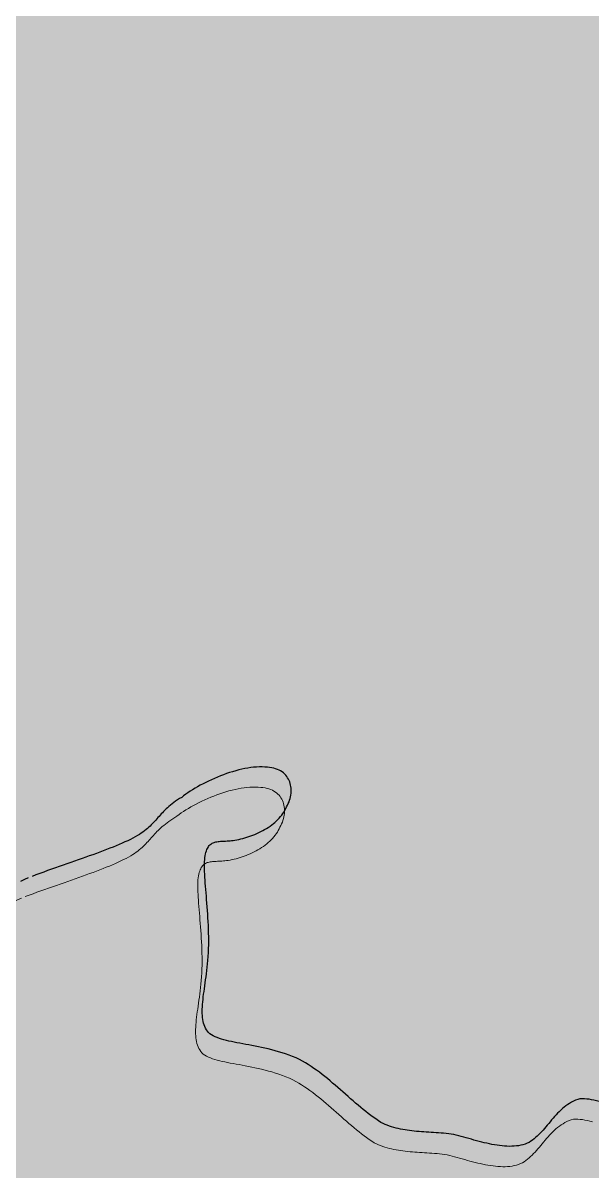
# Model space of a CAD drawing. Header units: metres. Extents: x 3 to 509016, y 4 to 6969473.
# Drawn here: x 507816.349 to 507817.732, y 6967131.292 to 6967134.081 of the extents above; entities that cross this region are included whole.
import ezdxf

# ---------------------------------------------------------------- set-up
doc = ezdxf.new("R2010")
doc.units = ezdxf.units.M
for name, color, linetype in [('HATCH_PAVEMENT_CARPARK', 254, 'Continuous'), ('mga2020VEG_TREE', 252, 'Continuous'), ('XREF', 7, 'Continuous')]:
    doc.layers.add(name, color=color, linetype=linetype)
doc.layers.add('VEG_TREE', color=252, linetype='Continuous', lineweight=0)

# ---------------------------------------------------------------- blocks, each defined once
blk = doc.blocks.new('XD_HATCH')
at = {"layer": 'HATCH_PAVEMENT_CARPARK'}
h = blk.add_hatch(color=256, dxfattribs=at)
h.dxf.hatch_style = 1
edge = h.paths.add_edge_path()
edge.add_arc((507820.0035, 6967266.0846), 90.9846, 212.490454, 214.433145, ccw=False)
edge.add_line((507743.2597, 6967217.2114), (507739.3975, 6967223.5857))
edge.add_line((507739.3975, 6967223.5857), (507735.7937, 6967229.354))
edge.add_arc((507741.7347, 6967233.0626), 7.0035, 130.40924, 211.97437, ccw=False)
edge.add_line((507737.1947, 6967238.3954), (507750.6539, 6967250.0937))
edge.add_line((507750.6539, 6967250.0937), (507741.05, 6967244.0422))
edge.add_line((507741.05, 6967244.0422), (507736.8872, 6967241.4878))
edge.add_line((507736.8872, 6967241.4878), (507736.5955, 6967241.3754))
edge.add_line((507736.5955, 6967241.3754), (507734.5499, 6967240.1202))
edge.add_line((507734.5499, 6967240.1202), (507731.321, 6967238.1196))
edge.add_line((507731.321, 6967238.1196), (507725.6413, 6967234.6538))
edge.add_line((507725.6413, 6967234.6538), (507731.0427, 6967225.6365))
edge.add_line((507731.0427, 6967225.6365), (507734.3137, 6967220.4063))
edge.add_line((507734.3137, 6967220.4063), (507740.7105, 6967210.5555))
edge.add_arc((507792.0178, 6967243.4686), 60.9567, 212.679784, 223.004185)
edge.add_line((507747.4399, 6967201.893), (507760.8169, 6967187.5416))
edge.add_line((507760.8169, 6967187.5416), (507809.4494, 6967136.3338))
edge.add_line((507809.4494, 6967136.3338), (507818.1024, 6967127.2285))
edge.add_line((507818.1024, 6967127.2285), (507823.8522, 6967121.3778))
edge.add_line((507823.8522, 6967121.3778), (507824.4916, 6967120.7445))
edge.add_arc((508006.4469, 6967303.1514), 257.6432, 225.071025, 227.49079)
edge.add_line((507832.3552, 6967113.225), (507846.2318, 6967101.0676))
edge.add_line((507846.2318, 6967101.0676), (507853.4009, 6967095.2875))
edge.add_line((507853.4009, 6967095.2875), (507861.2594, 6967089.1032))
edge.add_line((507861.2594, 6967089.1032), (507875.8925, 6967078.0403))
edge.add_line((507875.8925, 6967078.0403), (507894.9956, 6967066.1051))
edge.add_line((507894.9956, 6967066.1051), (507898.306, 6967064.4219))
edge.add_arc((507903.2585, 6967076.4416), 13, 247.60702, 320.57814)
edge.add_line((507913.3009, 6967068.1863), (507923.2089, 6967080.3814))
edge.add_line((507923.2089, 6967080.3814), (507928.8841, 6967087.3665))
edge.add_line((507928.8841, 6967087.3665), (507934.5029, 6967094.2847))
edge.add_arc((507925.5996, 6967101.3044), 11.3378, 321.74663, 356.9562)
edge.add_arc((507925.0507, 6967101.3012), 11.8858, 357.1121, 390.65111)
edge.add_line((507935.2759, 6967107.3607), (507928.3545, 6967118.4191))
edge.add_arc((507932.5928, 6967121.0718), 5, 172.2504, 212.042, ccw=False)
edge.add_line((507927.6385, 6967121.746), (507927.9054, 6967123.707))
edge.add_line((507927.9054, 6967123.707), (507927.9054, 6967123.707))
edge.add_line((507927.9054, 6967123.707), (507928.2223, 6967126.0364))
edge.add_line((507928.2223, 6967126.0364), (507922.15, 6967126.731))
edge.add_line((507922.15, 6967126.731), (507921.9819, 6967124.7702))
edge.add_line((507921.9819, 6967124.7702), (507922.0083, 6967120.8889))
edge.add_arc((507933.6526, 6967120.7537), 11.6451, 179.33463, 190.50577)
edge.add_arc((507935.1814, 6967121.1154), 13.2144, 190.83947, 200.68044)
edge.add_arc((507934.9068, 6967121.2344), 13.0012, 201.59832, 211.60111)
edge.add_line((507923.8334, 6967114.4217), (507928.4222, 6967107.0838))
edge.add_arc((507919.4738, 6967101.4999), 10.5477, 18.52406, 31.96507, ccw=False)
edge.add_line((507929.475, 6967104.8509), (507929.787, 6967103.6541))
edge.add_line((507929.787, 6967103.6541), (507929.9488, 6967102.4281))
edge.add_arc((507919.9728, 6967101.7351), 10, -10.20747, 3.97335, ccw=False)
edge.add_arc((507921.3095, 6967101.3189), 8.6125, 334.46201, 350.94223, ccw=False)
edge.add_line((507929.0805, 6967097.606), (507928.5012, 6967096.5133))
edge.add_line((507928.5012, 6967096.5133), (507927.7914, 6967095.5006))
edge.add_line((507927.7914, 6967095.5006), (507924.2563, 6967091.1658))
edge.add_line((507924.2563, 6967091.1658), (507918.5679, 6967084.1905))
edge.add_line((507918.5679, 6967084.1905), (507911.5805, 6967075.6137))
edge.add_line((507911.5805, 6967075.6137), (507910.6446, 6967074.5407))
edge.add_line((507910.6446, 6967074.5407), (507910.1306, 6967074.0475))
edge.add_line((507910.1306, 6967074.0475), (507909.8625, 6967073.8129))
edge.add_line((507909.8625, 6967073.8129), (507909.5875, 6967073.5866))
edge.add_line((507909.5875, 6967073.5866), (507909.3038, 6967073.3673))
edge.add_line((507909.3038, 6967073.3673), (507909.0135, 6967073.1569))
edge.add_line((507909.0135, 6967073.1569), (507908.4158, 6967072.7641))
edge.add_line((507908.4158, 6967072.7641), (507907.795, 6967072.4084))
edge.add_line((507907.795, 6967072.4084), (507907.1536, 6967072.0914))
edge.add_line((507907.1536, 6967072.0914), (507906.8254, 6967071.9475))
edge.add_line((507906.8254, 6967071.9475), (507906.4929, 6967071.8138))
edge.add_line((507906.4929, 6967071.8138), (507905.8165, 6967071.5771))
edge.add_line((507905.8165, 6967071.5771), (507905.1268, 6967071.3823))
edge.add_line((507905.1268, 6967071.3823), (507904.4291, 6967071.2084))
edge.add_line((507904.4291, 6967071.2084), (507903.0116, 6967071.0343))
edge.add_line((507903.0116, 6967071.0343), (507901.5808, 6967071.0558))
edge.add_line((507901.5808, 6967071.0558), (507900.4885, 6967071.1272))
edge.add_line((507900.4885, 6967071.1272), (507899.4095, 6967071.2923))
edge.add_line((507899.4095, 6967071.2923), (507898.9893, 6967071.3828))
edge.add_line((507898.9893, 6967071.3828), (507898.1342, 6967071.614))
edge.add_line((507898.1342, 6967071.614), (507897.2973, 6967071.9045))
edge.add_line((507897.2973, 6967071.9045), (507895.3677, 6967072.9474))
edge.add_line((507895.3677, 6967072.9474), (507879.298, 6967082.9874))
edge.add_line((507879.298, 6967082.9874), (507866.995, 6967092.2887))
edge.add_line((507866.995, 6967092.2887), (507856.5403, 6967100.4533))
edge.add_line((507856.5403, 6967100.4533), (507836.1676, 6967117.7773))
edge.add_line((507836.1676, 6967117.7773), (507828.8625, 6967124.8752))
edge.add_line((507828.8625, 6967124.8752), (507821.0371, 6967132.8454))
edge.add_line((507821.0371, 6967132.8454), (507813.741, 6967140.4571))
edge.add_line((507813.741, 6967140.4571), (507815.6575, 6967142.7613))
edge.add_line((507815.6575, 6967142.7613), (507797.0648, 6967160.6825))
edge.add_line((507797.0648, 6967160.6825), (507795.7151, 6967159.5083))
edge.add_line((507795.7151, 6967159.5083), (507754.4715, 6967202.9358))
edge.add_line((507754.4715, 6967202.9358), (507751.4594, 6967206.2682))
edge.add_arc((507819.8677, 6967266.0926), 90.8772, 214.485701, 221.170275, ccw=False)
blk = doc.blocks.new('BAC V TREE')
for p, q in [((-5.1747, -10.7576), (-5.2073, -10.7614)), ((-5.1426, -10.7549), (-5.1747, -10.7576)), ((-5.1111, -10.7535), (-5.1426, -10.7549)), ((-5.0802, -10.7535), (-5.1111, -10.7535)), ((-5.0501, -10.7547), (-5.0802, -10.7535)), ((-5.0208, -10.7574), (-5.0501, -10.7547)), ((-4.9962, -10.7595), (-5.0208, -10.7574)), ((-4.9728, -10.7629), (-4.9962, -10.7595)), ((-5.6128, -10.8814), (-5.6455, -10.896)), ((-5.5796, -10.8673), (-5.6128, -10.8814)), ((-5.5461, -10.8538), (-5.5796, -10.8673)), ((-5.5123, -10.8409), (-5.5461, -10.8538)), ((-5.4783, -10.8286), (-5.5123, -10.8409)), ((-5.4441, -10.8172), (-5.4783, -10.8286)), ((-5.4099, -10.8064), (-5.4441, -10.8172)), ((-5.3757, -10.7966), (-5.4099, -10.8064)), ((-5.3416, -10.7876), (-5.3757, -10.7966)), ((-5.3076, -10.7795), (-5.3416, -10.7876)), ((-5.2738, -10.7724), (-5.3076, -10.7795)), ((-5.2404, -10.7663), (-5.2738, -10.7724)), ((-5.2073, -10.7614), (-5.2404, -10.7663)), ((-4.9506, -10.7677), (-4.9728, -10.7629)), ((-4.9297, -10.7736), (-4.9506, -10.7677)), ((-4.91, -10.7807), (-4.9297, -10.7736)), ((-4.8915, -10.789), (-4.91, -10.7807)), ((-4.8742, -10.7983), (-4.8915, -10.789)), ((-4.8581, -10.8086), (-4.8742, -10.7983)), ((-4.8432, -10.8199), (-4.8581, -10.8086)), ((-4.8295, -10.8321), (-4.8432, -10.8199)), ((-4.8169, -10.8451), (-4.8295, -10.8321)), ((-4.8056, -10.859), (-4.8169, -10.8451)), ((-4.7954, -10.8735), (-4.8056, -10.859)), ((-4.7864, -10.8888), (-4.7954, -10.8735)), ((-5.8566, -11.0084), (-5.8833, -11.0252)), ((-5.8289, -10.9916), (-5.8566, -11.0084)), ((-5.8003, -10.975), (-5.8289, -10.9916)), ((-5.7708, -10.9585), (-5.8003, -10.975)), ((-5.7405, -10.9424), (-5.7708, -10.9585)), ((-5.7094, -10.9265), (-5.7405, -10.9424)), ((-5.6778, -10.911), (-5.7094, -10.9265)), ((-5.6455, -10.896), (-5.6778, -10.911)), ((-4.7785, -10.9046), (-4.7864, -10.8888)), ((-4.7718, -10.9211), (-4.7785, -10.9046)), ((-4.7663, -10.938), (-4.7718, -10.9211)), ((-4.7619, -10.9555), (-4.7663, -10.938)), ((-4.7586, -10.9733), (-4.7619, -10.9555)), ((-4.7565, -10.9915), (-4.7586, -10.9733)), ((-4.7555, -11.01), (-4.7565, -10.9915)), ((-4.7557, -11.0288), (-4.7555, -11.01)), ((-6.0472, -11.1367), (-6.0673, -11.1512)), ((-6.0257, -11.1222), (-6.0472, -11.1367)), ((-6.0029, -11.1075), (-6.0257, -11.1222)), ((-5.9786, -11.0928), (-6.0029, -11.1075)), ((-5.9566, -11.076), (-5.9786, -11.0928)), ((-5.9334, -11.0591), (-5.9566, -11.076)), ((-5.9089, -11.0422), (-5.9334, -11.0591)), ((-5.8833, -11.0252), (-5.9089, -11.0422)), ((-4.7879, -11.1623), (-4.78, -11.1434)), ((-4.78, -11.1434), (-4.7732, -11.1243)), ((-4.7732, -11.1243), (-4.7675, -11.1051)), ((-4.7675, -11.1051), (-4.7628, -11.086)), ((-4.7628, -11.086), (-4.7593, -11.0668)), ((-4.7593, -11.0668), (-4.757, -11.0477)), ((-4.757, -11.0477), (-4.7557, -11.0288)), ((-6.1938, -11.2641), (-6.2066, -11.2779)), ((-6.1805, -11.2503), (-6.1938, -11.2641)), ((-6.1667, -11.2363), (-6.1805, -11.2503)), ((-6.1522, -11.2223), (-6.1667, -11.2363)), ((-6.1371, -11.2083), (-6.1522, -11.2223)), ((-6.1211, -11.1941), (-6.1371, -11.2083)), ((-6.1042, -11.1799), (-6.1211, -11.1941)), ((-6.0863, -11.1656), (-6.1042, -11.1799)), ((-6.0673, -11.1512), (-6.0863, -11.1656)), ((-4.8472, -11.2739), (-4.8355, -11.256)), ((-4.8355, -11.256), (-4.8249, -11.2376)), ((-4.8249, -11.2376), (-4.8153, -11.2188)), ((-4.8153, -11.2188), (-4.8069, -11.1996)), ((-4.8069, -11.1996), (-4.7968, -11.1811)), ((-4.7968, -11.1811), (-4.7879, -11.1623)), ((-6.3181, -11.4), (-6.3318, -11.4133)), ((-6.305, -11.3866), (-6.3181, -11.4)), ((-6.2922, -11.3731), (-6.305, -11.3866)), ((-6.2798, -11.3597), (-6.2922, -11.3731)), ((-6.2676, -11.3462), (-6.2798, -11.3597)), ((-6.2555, -11.3326), (-6.2676, -11.3462)), ((-6.2435, -11.319), (-6.2555, -11.3326)), ((-6.2314, -11.3054), (-6.2435, -11.319)), ((-6.2191, -11.2917), (-6.2314, -11.3054)), ((-6.2066, -11.2779), (-6.2191, -11.2917)), ((-4.9728, -11.4009), (-4.9545, -11.3866)), ((-4.9545, -11.3866), (-4.9368, -11.3719)), ((-4.9368, -11.3719), (-4.9198, -11.3568)), ((-4.9198, -11.3568), (-4.9036, -11.3411)), ((-4.9036, -11.3411), (-4.8882, -11.325)), ((-4.8882, -11.325), (-4.8736, -11.3084)), ((-4.8736, -11.3084), (-4.8599, -11.2914)), ((-4.8599, -11.2914), (-4.8472, -11.2739)), ((-6.4706, -11.5195), (-6.4965, -11.534)), ((-6.4495, -11.5063), (-6.4706, -11.5195)), ((-6.4296, -11.4931), (-6.4495, -11.5063)), ((-6.411, -11.4798), (-6.4296, -11.4931)), ((-6.3934, -11.4666), (-6.411, -11.4798)), ((-6.3767, -11.4533), (-6.3934, -11.4666)), ((-6.361, -11.44), (-6.3767, -11.4533)), ((-6.3461, -11.4267), (-6.361, -11.44)), ((-6.3318, -11.4133), (-6.3461, -11.4267)), ((-5.2273, -11.5315), (-5.2048, -11.5236)), ((-5.2048, -11.5236), (-5.1823, -11.5151)), ((-5.1823, -11.5151), (-5.16, -11.506)), ((-5.16, -11.506), (-5.1378, -11.4964)), ((-5.1378, -11.4964), (-5.1159, -11.4863)), ((-5.1159, -11.4863), (-5.0942, -11.4756)), ((-5.0942, -11.4756), (-5.0729, -11.4645)), ((-5.0729, -11.4645), (-5.0519, -11.4528)), ((-5.0519, -11.4528), (-5.0314, -11.4405)), ((-5.0314, -11.4405), (-5.0114, -11.4278)), ((-5.0114, -11.4278), (-4.9918, -11.4146)), ((-4.9918, -11.4146), (-4.9728, -11.4009)), ((-6.7453, -11.6477), (-6.781, -11.6618)), ((-6.7106, -11.6336), (-6.7453, -11.6477)), ((-6.6769, -11.6194), (-6.7106, -11.6336)), ((-6.6441, -11.6053), (-6.6769, -11.6194)), ((-6.6123, -11.5911), (-6.6441, -11.6053)), ((-6.5816, -11.5769), (-6.6123, -11.5911)), ((-6.552, -11.5626), (-6.5816, -11.5769)), ((-6.5236, -11.5483), (-6.552, -11.5626)), ((-6.4965, -11.534), (-6.5236, -11.5483)), ((-5.6909, -11.6637), (-5.6846, -11.6518)), ((-5.6846, -11.6518), (-5.6779, -11.6413)), ((-5.6779, -11.6413), (-5.6707, -11.6319)), ((-5.6707, -11.6319), (-5.663, -11.6236)), ((-5.663, -11.6236), (-5.6549, -11.6163)), ((-5.6549, -11.6163), (-5.6463, -11.61)), ((-5.6463, -11.61), (-5.6372, -11.6045)), ((-5.6372, -11.6045), (-5.6276, -11.5999)), ((-5.6276, -11.5999), (-5.6176, -11.5959)), ((-5.6176, -11.5959), (-5.607, -11.5927)), ((-5.607, -11.5927), (-5.5959, -11.59)), ((-5.5959, -11.59), (-5.5843, -11.5878)), ((-5.5843, -11.5878), (-5.5722, -11.586)), ((-5.5722, -11.586), (-5.5596, -11.5846)), ((-5.5596, -11.5846), (-5.5464, -11.5835)), ((-5.5464, -11.5835), (-5.5327, -11.5826)), ((-5.5327, -11.5826), (-5.5184, -11.5818)), ((-5.5184, -11.5818), (-5.5036, -11.581)), ((-5.5036, -11.581), (-5.4882, -11.5803)), ((-5.4882, -11.5803), (-5.4723, -11.5794)), ((-5.4723, -11.5794), (-5.4557, -11.5784)), ((-5.4557, -11.5784), (-5.4386, -11.5771)), ((-5.4386, -11.5771), (-5.4209, -11.5755)), ((-5.4209, -11.5755), (-5.4026, -11.5735)), ((-5.4026, -11.5735), (-5.3836, -11.5711)), ((-5.3836, -11.5711), (-5.3618, -11.5672)), ((-5.3618, -11.5672), (-5.3398, -11.5627)), ((-5.3398, -11.5627), (-5.3175, -11.5576)), ((-5.3175, -11.5576), (-5.2951, -11.5519)), ((-5.2951, -11.5519), (-5.2725, -11.5457)), ((-5.2725, -11.5457), (-5.2499, -11.5389)), ((-5.2499, -11.5389), (-5.2273, -11.5315)), ((-7.092, -11.7761), (-7.1335, -11.7906)), ((-7.051, -11.7616), (-7.092, -11.7761)), ((-7.0105, -11.7472), (-7.051, -11.7616)), ((-6.9706, -11.7329), (-7.0105, -11.7472)), ((-6.9313, -11.7186), (-6.9706, -11.7329)), ((-6.8926, -11.7043), (-6.9313, -11.7186)), ((-6.8546, -11.6901), (-6.8926, -11.7043)), ((-6.8174, -11.676), (-6.8546, -11.6901)), ((-6.781, -11.6618), (-6.8174, -11.676)), ((-5.7219, -11.7874), (-5.7198, -11.7651)), ((-5.7198, -11.7651), (-5.716, -11.7442)), ((-5.716, -11.7442), (-5.7118, -11.725)), ((-5.7118, -11.725), (-5.7072, -11.7074)), ((-5.7072, -11.7074), (-5.7022, -11.6914)), ((-5.7022, -11.6914), (-5.6968, -11.6768)), ((-5.6968, -11.6768), (-5.6909, -11.6637)), ((-7.4759, -11.9111), (-7.5193, -11.9268)), ((-7.4325, -11.8956), (-7.4759, -11.9111)), ((-7.3891, -11.8802), (-7.4325, -11.8956)), ((-7.3459, -11.8649), (-7.3891, -11.8802)), ((-7.3029, -11.8498), (-7.3459, -11.8649)), ((-7.2601, -11.8349), (-7.3029, -11.8498)), ((-7.2175, -11.82), (-7.2601, -11.8349)), ((-7.1753, -11.8053), (-7.2175, -11.82)), ((-7.1335, -11.7906), (-7.1753, -11.8053)), ((-5.7242, -11.8631), (-5.7241, -11.8364)), ((-5.7237, -11.8912), (-5.7242, -11.8631)), ((-5.7241, -11.8364), (-5.7233, -11.8111)), ((-5.7228, -11.9206), (-5.7237, -11.8912)), ((-5.7233, -11.8111), (-5.7219, -11.7874)), ((-7.7353, -12.0113), (-7.778, -12.0314)), ((-7.6924, -11.9914), (-7.7353, -12.0113)), ((-7.6061, -11.9587), (-7.6494, -11.9749)), ((-7.5627, -11.9427), (-7.6061, -11.9587)), ((-7.5193, -11.9268), (-7.5627, -11.9427)), ((-5.7214, -11.9512), (-5.7228, -11.9206)), ((-5.7195, -11.983), (-5.7214, -11.9512)), ((-5.7173, -12.016), (-5.7195, -11.983)), ((-5.7149, -12.05), (-5.7173, -12.016)), ((-5.7121, -12.0851), (-5.7149, -12.05)), ((-5.7092, -12.1211), (-5.7121, -12.0851)), ((-5.7061, -12.1581), (-5.7092, -12.1211)), ((-5.7029, -12.1958), (-5.7061, -12.1581)), ((-5.6997, -12.2344), (-5.7029, -12.1958)), ((-5.6965, -12.2737), (-5.6997, -12.2344)), ((-5.6933, -12.3137), (-5.6965, -12.2737)), ((-5.6903, -12.3543), (-5.6933, -12.3137)), ((-5.6874, -12.3955), (-5.6903, -12.3543)), ((-5.6848, -12.4372), (-5.6874, -12.3955)), ((-5.6824, -12.4793), (-5.6848, -12.4372)), ((-5.6804, -12.5218), (-5.6824, -12.4793)), ((-5.6787, -12.5647), (-5.6804, -12.5218)), ((-5.6774, -12.6078), (-5.6787, -12.5647)), ((-5.6767, -12.6511), (-5.6774, -12.6078)), ((-5.6764, -12.6947), (-5.6767, -12.6511)), ((-5.6795, -12.8256), (-5.6778, -12.7819)), ((-5.6778, -12.7819), (-5.6768, -12.7383)), ((-5.6768, -12.7383), (-5.6764, -12.6947)), ((-5.689, -12.951), (-5.6851, -12.9126)), ((-5.6851, -12.9126), (-5.6819, -12.8691)), ((-5.6819, -12.8691), (-5.6795, -12.8256)), ((-5.7067, -13.0966), (-5.702, -13.0615)), ((-5.702, -13.0615), (-5.6975, -13.0255)), ((-5.6975, -13.0255), (-5.6931, -12.9887)), ((-5.6931, -12.9887), (-5.689, -12.951)), ((-5.7207, -13.1973), (-5.7161, -13.1646)), ((-5.7161, -13.1646), (-5.7114, -13.131)), ((-5.7114, -13.131), (-5.7067, -13.0966)), ((-5.7404, -13.349), (-5.7371, -13.3202)), ((-5.7371, -13.3202), (-5.7334, -13.2907)), ((-5.7334, -13.2907), (-5.7294, -13.2604)), ((-5.7294, -13.2604), (-5.7251, -13.2292)), ((-5.7251, -13.2292), (-5.7207, -13.1973)), ((-5.7485, -13.456), (-5.7474, -13.4304)), ((-5.7474, -13.4304), (-5.7456, -13.4041)), ((-5.7456, -13.4041), (-5.7433, -13.3769)), ((-5.7433, -13.3769), (-5.7404, -13.349)), ((-5.749, -13.4808), (-5.7485, -13.456)), ((-5.7487, -13.5048), (-5.749, -13.4808)), ((-5.7476, -13.528), (-5.7487, -13.5048)), ((-5.7456, -13.5505), (-5.7476, -13.528)), ((-5.7427, -13.5722), (-5.7456, -13.5505)), ((-5.7388, -13.5931), (-5.7427, -13.5722)), ((-5.7339, -13.6132), (-5.7388, -13.5931)), ((-5.7278, -13.6326), (-5.7339, -13.6132)), ((-5.7205, -13.6512), (-5.7278, -13.6326)), ((-5.712, -13.669), (-5.7205, -13.6512)), ((-5.7022, -13.6861), (-5.712, -13.669)), ((-5.691, -13.7024), (-5.7022, -13.6861)), ((-5.6784, -13.7179), (-5.691, -13.7024)), ((-5.6644, -13.7327), (-5.6784, -13.7179)), ((-5.6457, -13.7445), (-5.6644, -13.7327)), ((-5.6257, -13.7554), (-5.6457, -13.7445)), ((-5.6044, -13.7654), (-5.6257, -13.7554)), ((-5.5818, -13.7748), (-5.6044, -13.7654)), ((-5.558, -13.7834), (-5.5818, -13.7748)), ((-5.533, -13.7915), (-5.558, -13.7834)), ((-5.5069, -13.7991), (-5.533, -13.7915)), ((-5.4797, -13.8062), (-5.5069, -13.7991)), ((-5.4515, -13.813), (-5.4797, -13.8062)), ((-5.4223, -13.8194), (-5.4515, -13.813)), ((-5.3921, -13.8257), (-5.4223, -13.8194)), ((-5.3611, -13.8318), (-5.3921, -13.8257)), ((-5.3292, -13.8378), (-5.3611, -13.8318)), ((-5.2965, -13.8439), (-5.3292, -13.8378)), ((-5.263, -13.85), (-5.2965, -13.8439)), ((-5.2288, -13.8563), (-5.263, -13.85)), ((-5.1939, -13.8628), (-5.2288, -13.8563)), ((-5.1584, -13.8696), (-5.1939, -13.8628)), ((-5.1224, -13.8768), (-5.1584, -13.8696)), ((-5.0858, -13.8844), (-5.1224, -13.8768)), ((-5.0487, -13.8926), (-5.0858, -13.8844)), ((-5.0111, -13.9013), (-5.0487, -13.8926)), ((-4.9732, -13.9107), (-5.0111, -13.9013)), ((-4.9349, -13.9209), (-4.9732, -13.9107)), ((-4.8963, -13.9319), (-4.9349, -13.9209)), ((-4.8575, -13.9438), (-4.8963, -13.9319)), ((-4.8184, -13.9566), (-4.8575, -13.9438)), ((-4.7792, -13.9706), (-4.8184, -13.9566)), ((-4.7399, -13.9856), (-4.7792, -13.9706)), ((-4.7004, -14.0018), (-4.7399, -13.9856)), ((-4.661, -14.0193), (-4.7004, -14.0018)), ((-4.6285, -14.0373), (-4.661, -14.0193)), ((-4.5964, -14.0562), (-4.6285, -14.0373)), ((-4.5647, -14.076), (-4.5964, -14.0562)), ((-4.5333, -14.0965), (-4.5647, -14.076)), ((-4.5022, -14.1178), (-4.5333, -14.0965)), ((-4.4715, -14.1397), (-4.5022, -14.1178)), ((-4.441, -14.1623), (-4.4715, -14.1397)), ((-4.4108, -14.1853), (-4.441, -14.1623)), ((-4.3809, -14.2089), (-4.4108, -14.1853)), ((-4.3512, -14.2328), (-4.3809, -14.2089)), ((-4.3218, -14.2571), (-4.3512, -14.2328)), ((-4.2925, -14.2817), (-4.3218, -14.2571)), ((-4.2635, -14.3065), (-4.2925, -14.2817)), ((-4.2346, -14.3315), (-4.2635, -14.3065)), ((-4.2059, -14.3566), (-4.2346, -14.3315)), ((-4.1773, -14.3817), (-4.2059, -14.3566)), ((-4.1488, -14.4068), (-4.1773, -14.3817)), ((-4.1204, -14.4318), (-4.1488, -14.4068)), ((-4.0922, -14.4566), (-4.1204, -14.4318)), ((-4.0639, -14.4813), (-4.0922, -14.4566)), ((-1.5554, -14.4659), (-1.5794, -14.4748)), ((-1.5306, -14.4583), (-1.5554, -14.4659)), ((-1.5062, -14.4574), (-1.5306, -14.4583)), ((-1.4811, -14.458), (-1.5062, -14.4574)), ((-1.4552, -14.4601), (-1.4811, -14.458)), ((-1.4287, -14.4635), (-1.4552, -14.4601)), ((-1.4015, -14.4683), (-1.4287, -14.4635)), ((-1.3737, -14.4743), (-1.4015, -14.4683)), ((-1.3453, -14.4814), (-1.3737, -14.4743)), ((-4.0358, -14.5056), (-4.0639, -14.4813)), ((-4.0077, -14.5297), (-4.0358, -14.5056)), ((-3.9796, -14.5533), (-4.0077, -14.5297)), ((-3.9515, -14.5765), (-3.9796, -14.5533)), ((-3.9234, -14.5991), (-3.9515, -14.5765)), ((-3.8952, -14.6212), (-3.9234, -14.5991)), ((-1.7621, -14.6018), (-1.7797, -14.6196)), ((-1.7442, -14.5845), (-1.7621, -14.6018)), ((-1.7257, -14.5678), (-1.7442, -14.5845)), ((-1.7068, -14.5518), (-1.7257, -14.5678)), ((-1.6873, -14.5366), (-1.7068, -14.5518)), ((-1.6671, -14.5222), (-1.6873, -14.5366)), ((-1.6463, -14.5087), (-1.6671, -14.5222)), ((-1.6248, -14.4963), (-1.6463, -14.5087)), ((-1.6025, -14.4849), (-1.6248, -14.4963)), ((-1.5794, -14.4748), (-1.6025, -14.4849)), ((-1.3163, -14.4897), (-1.3453, -14.4814)), ((-3.867, -14.6426), (-3.8952, -14.6212)), ((-3.8387, -14.6633), (-3.867, -14.6426)), ((-3.8104, -14.6832), (-3.8387, -14.6633)), ((-3.7819, -14.7023), (-3.8104, -14.6832)), ((-3.7534, -14.7205), (-3.7819, -14.7023)), ((-3.7299, -14.7322), (-3.7534, -14.7205)), ((-1.8628, -14.7133), (-1.8789, -14.7325)), ((-1.8466, -14.6942), (-1.8628, -14.7133)), ((-1.8303, -14.6752), (-1.8466, -14.6942)), ((-1.8137, -14.6564), (-1.8303, -14.6752)), ((-1.7968, -14.6378), (-1.8137, -14.6564)), ((-1.7797, -14.6196), (-1.7968, -14.6378)), ((-3.7062, -14.743), (-3.7299, -14.7322)), ((-3.6824, -14.7529), (-3.7062, -14.743)), ((-3.6583, -14.762), (-3.6824, -14.7529)), ((-3.634, -14.7702), (-3.6583, -14.762)), ((-3.6096, -14.7777), (-3.634, -14.7702)), ((-3.5849, -14.7845), (-3.6096, -14.7777)), ((-3.5601, -14.7906), (-3.5849, -14.7845)), ((-3.535, -14.7961), (-3.5601, -14.7906)), ((-3.5098, -14.8011), (-3.535, -14.7961)), ((-3.4844, -14.8055), (-3.5098, -14.8011)), ((-3.4588, -14.8094), (-3.4844, -14.8055)), ((-3.433, -14.8129), (-3.4588, -14.8094)), ((-3.407, -14.8161), (-3.433, -14.8129)), ((-3.3808, -14.8189), (-3.407, -14.8161)), ((-3.3545, -14.8214), (-3.3808, -14.8189)), ((-3.3279, -14.8236), (-3.3545, -14.8214)), ((-3.3012, -14.8257), (-3.3279, -14.8236)), ((-3.2744, -14.8276), (-3.3012, -14.8257)), ((-3.2473, -14.8294), (-3.2744, -14.8276)), ((-3.2201, -14.8312), (-3.2473, -14.8294)), ((-3.1927, -14.8329), (-3.2201, -14.8312)), ((-3.1651, -14.8347), (-3.1927, -14.8329)), ((-3.1373, -14.8365), (-3.1651, -14.8347)), ((-3.1094, -14.8385), (-3.1373, -14.8365)), ((-3.0814, -14.8407), (-3.1094, -14.8385)), ((-3.0531, -14.843), (-3.0814, -14.8407)), ((-3.0247, -14.8457), (-3.0531, -14.843)), ((-2.9962, -14.8486), (-3.0247, -14.8457)), ((-2.9674, -14.852), (-2.9962, -14.8486)), ((-2.9386, -14.8557), (-2.9674, -14.852)), ((-2.9115, -14.8629), (-2.9386, -14.8557)), ((-1.9754, -14.8428), (-1.992, -14.8596)), ((-1.9591, -14.8253), (-1.9754, -14.8428)), ((-1.9429, -14.8074), (-1.9591, -14.8253)), ((-1.9268, -14.7891), (-1.9429, -14.8074)), ((-1.9108, -14.7704), (-1.9268, -14.7891)), ((-1.8949, -14.7515), (-1.9108, -14.7704)), ((-1.8789, -14.7325), (-1.8949, -14.7515)), ((-2.8841, -14.8703), (-2.9115, -14.8629)), ((-2.8565, -14.878), (-2.8841, -14.8703)), ((-2.8285, -14.8859), (-2.8565, -14.878)), ((-2.8003, -14.8938), (-2.8285, -14.8859)), ((-2.7719, -14.9019), (-2.8003, -14.8938)), ((-2.7433, -14.9099), (-2.7719, -14.9019)), ((-2.7146, -14.9179), (-2.7433, -14.9099)), ((-2.6858, -14.9257), (-2.7146, -14.9179)), ((-2.657, -14.9333), (-2.6858, -14.9257)), ((-2.6281, -14.9407), (-2.657, -14.9333)), ((-2.5992, -14.9478), (-2.6281, -14.9407)), ((-2.5704, -14.9545), (-2.5992, -14.9478)), ((-2.5416, -14.9608), (-2.5704, -14.9545)), ((-2.513, -14.9666), (-2.5416, -14.9608)), ((-2.4845, -14.9719), (-2.513, -14.9666)), ((-2.4562, -14.9765), (-2.4845, -14.9719)), ((-2.4281, -14.9805), (-2.4562, -14.9765)), ((-2.4003, -14.9838), (-2.4281, -14.9805)), ((-2.3727, -14.9862), (-2.4003, -14.9838)), ((-2.3455, -14.9879), (-2.3727, -14.9862)), ((-2.2406, -14.9846), (-2.2662, -14.987)), ((-2.2156, -14.9811), (-2.2406, -14.9846)), ((-2.191, -14.9764), (-2.2156, -14.9811)), ((-2.1671, -14.9704), (-2.191, -14.9764)), ((-2.1437, -14.9631), (-2.1671, -14.9704)), ((-2.121, -14.9543), (-2.1437, -14.9631)), ((-2.099, -14.9442), (-2.121, -14.9543)), ((-2.08, -14.9325), (-2.099, -14.9442)), ((-2.0616, -14.9197), (-2.08, -14.9325)), ((-2.0436, -14.906), (-2.0616, -14.9197)), ((-2.0261, -14.8913), (-2.0436, -14.906)), ((-2.0089, -14.8759), (-2.0261, -14.8913)), ((-1.992, -14.8596), (-2.0089, -14.8759)), ((-2.3187, -14.9886), (-2.3455, -14.9879)), ((-2.2922, -14.9883), (-2.3187, -14.9886)), ((-2.2662, -14.987), (-2.2922, -14.9883))]:
    blk.add_line(p, q)
blk = doc.blocks.new('XE_SURVEY')
at = {"layer": 'mga2020VEG_TREE', "xscale": 0.2176184297825094, "yscale": 0.2176184297825094, "zscale": 0.2176184297825094, "rotation": 0.001583333339407246}
blk.add_blockref('BAC V TREE', (507818.0354, 6967134.6138, 4.131), dxfattribs=at)
at = {"layer": 'VEG_TREE', "xscale": 0.2177084013672088, "yscale": 0.2177084013672088, "zscale": 0.2177084013672088}
blk.add_blockref('BAC V TREE', (507818.0197, 6967134.5657, 4.131), dxfattribs=at)

msp = doc.modelspace()

# ---------------------------------------------------------------- block references
for name in ['XD_HATCH', 'XE_SURVEY']:
    msp.add_blockref(name, (0, 0))
at = {"layer": 'XREF'}
for name in ['XD_HATCH', 'XE_SURVEY']:
    msp.add_blockref(name, (0, 0), dxfattribs=at)

doc.saveas('drawing.dxf')
